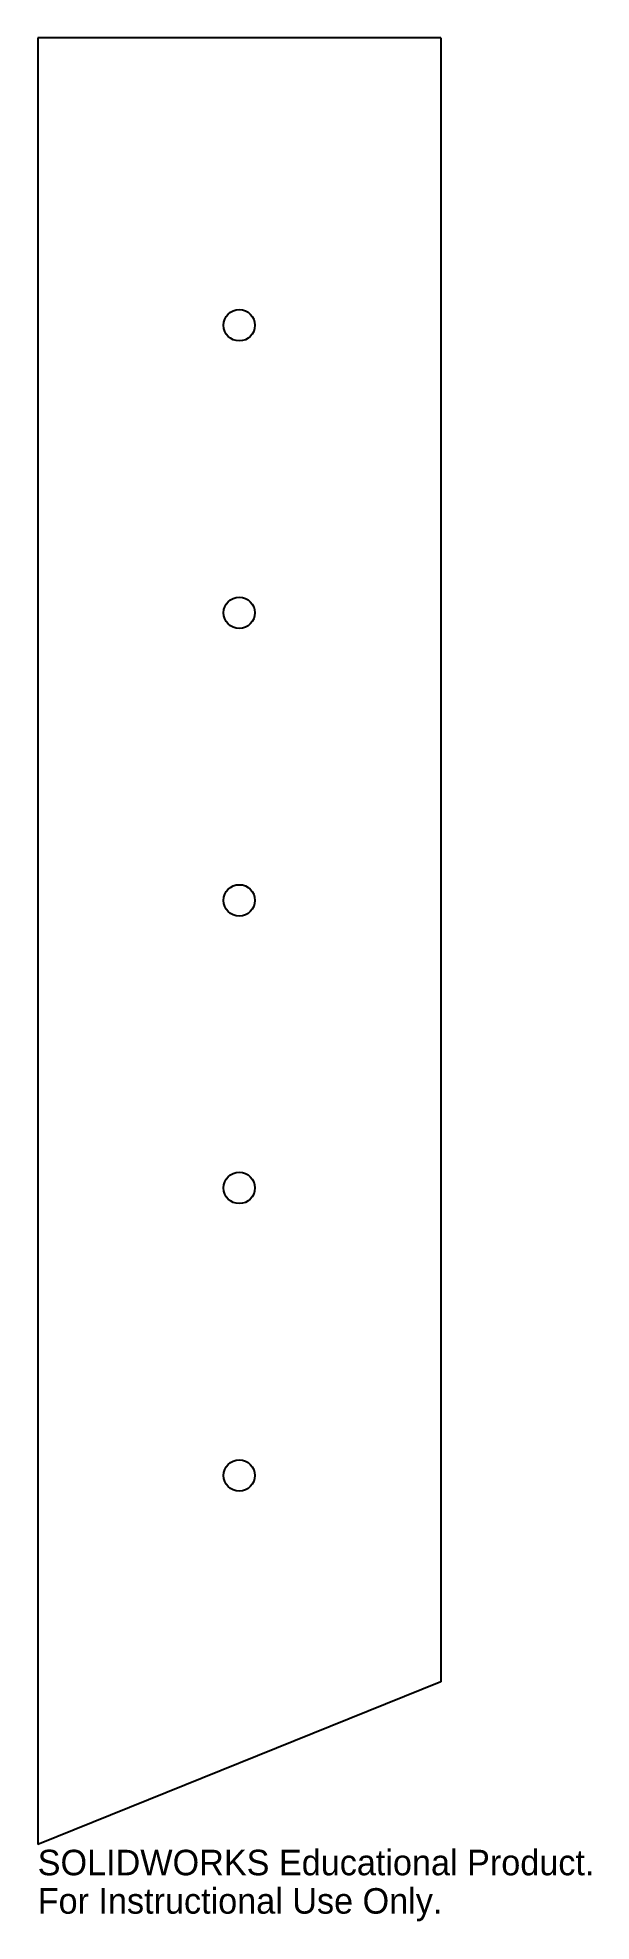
# Model space of a CAD drawing. Header units: inches. Extents: x 0 to 4.1, y 260.9 to 274.9.
import ezdxf

# ---------------------------------------------------------------- set-up
doc = ezdxf.new("R2010")
doc.units = ezdxf.units.IN
doc.header["$MEASUREMENT"] = 0
doc.styles.add('SLDTEXTSTYLE0', font='Arail.ttf')

msp = doc.modelspace()

# ---------------------------------------------------------------- linework, layer by layer
at = {"color": 1, "linetype": 'Continuous', "lineweight": 25}
for p, q in [((3, 274.95), (0, 274.95)), ((0, 274.95), (0, 261.486)), ((3, 274.95), (3, 262.698)), ((3, 262.698), (0, 261.486))]:
    msp.add_line(p, q, dxfattribs=at)
for centre in [(1.5, 272.807), (1.5, 270.664), (1.5, 268.521), (1.5, 266.378), (1.5, 264.235)]:
    msp.add_circle(centre, 0.117, dxfattribs=at)

# ---------------------------------------------------------------- texts
at = {"color": 7, "linetype": 'Continuous', "char_height": 0.1903, "attachment_point": 1, "style": 'SLDTEXTSTYLE0'}
for s, insert in [('SOLIDWORKS Educational Product.', (0, 261.446)), ('For Instructional Use Only.', (0, 261.16))]:
    msp.add_mtext(s, dxfattribs=dict(at, insert=insert))

doc.saveas('drawing.dxf')
